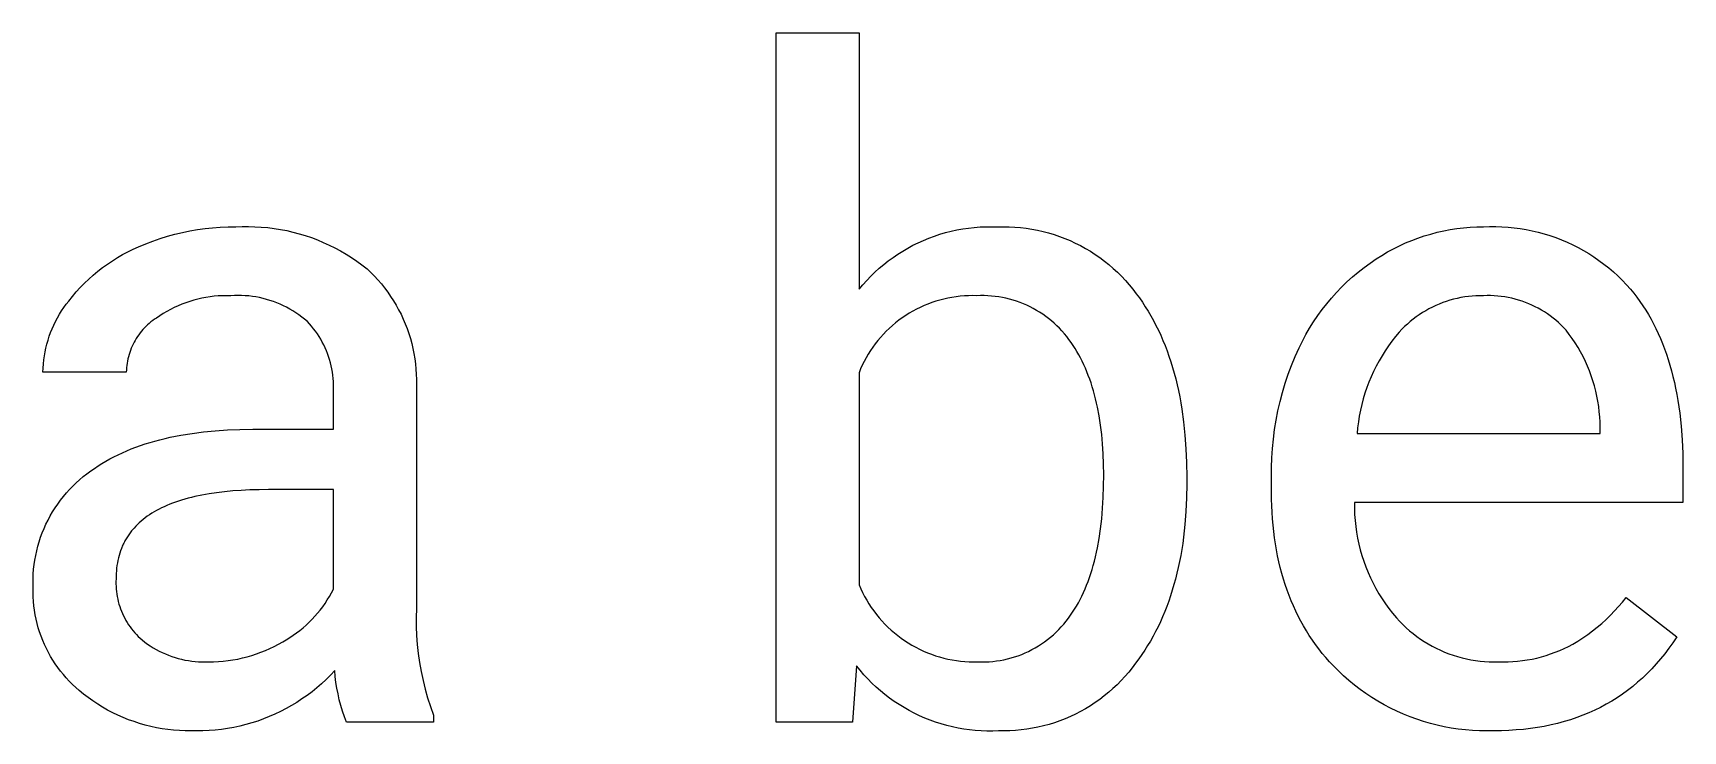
# Model space of a CAD drawing. Header units: millimetres. Extents: x 1348 to 6197, y -150 to 3238.
# Drawn here: x 4715.2 to 4808.4, y 64.2 to 103.7 of the extents above; entities that cross this region are included whole.
import ezdxf

# ---------------------------------------------------------------- set-up
doc = ezdxf.new("R2010")
doc.units = ezdxf.units.MM
doc.header["$MEASUREMENT"] = 0
doc.layers.add('Domyślny', color=7, linetype='Continuous', true_color=0x000000)

msp = doc.modelspace()

# ---------------------------------------------------------------- linework, layer by layer
at = {"layer": 'Domyślny'}
for p, q in [((4757.178, 64.732), (4757.178, 103.71)), ((4757.178, 103.71), (4761.864, 103.71)), ((4761.864, 103.71), (4761.864, 89.215)), ((4723.19, 92.331), (4723.612, 92.432)), ((4723.612, 92.432), (4724.037, 92.52)), ((4724.037, 92.52), (4724.465, 92.593)), ((4724.465, 92.593), (4724.895, 92.652)), ((4724.895, 92.652), (4725.326, 92.697)), ((4725.326, 92.697), (4725.759, 92.728)), ((4725.759, 92.728), (4726.193, 92.745)), ((4726.193, 92.745), (4726.627, 92.747)), ((4726.627, 92.747), (4726.989, 92.762)), ((4726.989, 92.762), (4727.352, 92.765)), ((4727.352, 92.765), (4727.714, 92.756)), ((4727.714, 92.756), (4728.076, 92.735)), ((4728.076, 92.735), (4728.437, 92.702)), ((4728.437, 92.702), (4728.797, 92.656)), ((4728.797, 92.656), (4729.155, 92.599)), ((4729.155, 92.599), (4729.51, 92.53)), ((4729.51, 92.53), (4729.864, 92.448)), ((4729.864, 92.448), (4730.214, 92.355)), ((4730.214, 92.355), (4730.561, 92.251)), ((4766.436, 92.327), (4766.752, 92.42)), ((4766.752, 92.42), (4767.072, 92.501)), ((4767.072, 92.501), (4767.395, 92.572)), ((4767.395, 92.572), (4767.72, 92.631)), ((4767.72, 92.631), (4768.046, 92.679)), ((4768.046, 92.679), (4768.374, 92.715)), ((4768.374, 92.715), (4768.703, 92.74)), ((4768.703, 92.74), (4769.033, 92.754)), ((4769.033, 92.754), (4769.363, 92.756)), ((4769.363, 92.756), (4769.693, 92.747)), ((4769.693, 92.747), (4770.017, 92.754)), ((4770.017, 92.754), (4770.341, 92.749)), ((4770.341, 92.749), (4770.664, 92.734)), ((4770.664, 92.734), (4770.986, 92.707)), ((4770.986, 92.707), (4771.308, 92.669)), ((4771.308, 92.669), (4771.628, 92.619)), ((4771.628, 92.619), (4771.946, 92.559)), ((4771.946, 92.559), (4772.261, 92.487)), ((4772.261, 92.487), (4772.574, 92.405)), ((4772.574, 92.405), (4772.884, 92.311)), ((4793.813, 92.232), (4794.175, 92.34)), ((4794.175, 92.34), (4794.541, 92.436)), ((4794.541, 92.436), (4794.909, 92.519)), ((4794.909, 92.519), (4795.28, 92.59)), ((4795.28, 92.59), (4795.654, 92.647)), ((4795.654, 92.647), (4796.029, 92.692)), ((4796.029, 92.692), (4796.406, 92.723)), ((4796.406, 92.723), (4796.783, 92.742)), ((4796.783, 92.742), (4797.161, 92.747)), ((4797.161, 92.747), (4797.507, 92.76)), ((4797.507, 92.76), (4797.853, 92.761)), ((4797.853, 92.761), (4798.199, 92.751)), ((4798.199, 92.751), (4798.545, 92.729)), ((4798.545, 92.729), (4798.889, 92.695)), ((4798.889, 92.695), (4799.233, 92.649)), ((4799.233, 92.649), (4799.574, 92.592)), ((4799.574, 92.592), (4799.914, 92.524)), ((4799.914, 92.524), (4800.251, 92.444)), ((4800.251, 92.444), (4800.585, 92.353)), ((4800.585, 92.353), (4800.916, 92.25)), ((4720.532, 91.331), (4720.835, 91.48)), ((4720.835, 91.48), (4721.142, 91.618)), ((4721.142, 91.618), (4721.542, 91.788)), ((4721.542, 91.788), (4721.947, 91.944)), ((4721.947, 91.944), (4722.357, 92.086)), ((4722.357, 92.086), (4722.771, 92.215)), ((4722.771, 92.215), (4723.19, 92.331)), ((4730.561, 92.251), (4730.904, 92.134)), ((4730.904, 92.134), (4731.244, 92.007)), ((4731.244, 92.007), (4731.578, 91.868)), ((4731.578, 91.868), (4731.908, 91.717)), ((4731.908, 91.717), (4732.233, 91.556)), ((4732.233, 91.556), (4732.552, 91.384)), ((4764.334, 91.379), (4764.62, 91.545)), ((4764.62, 91.545), (4764.91, 91.702)), ((4764.91, 91.702), (4765.206, 91.848)), ((4765.206, 91.848), (4765.507, 91.983)), ((4765.507, 91.983), (4765.813, 92.109)), ((4765.813, 92.109), (4766.122, 92.223)), ((4766.122, 92.223), (4766.436, 92.327)), ((4772.884, 92.311), (4773.191, 92.207)), ((4773.191, 92.207), (4773.493, 92.092)), ((4773.493, 92.092), (4773.792, 91.967)), ((4773.792, 91.967), (4774.086, 91.831)), ((4774.086, 91.831), (4774.375, 91.686)), ((4774.375, 91.686), (4774.658, 91.53)), ((4774.658, 91.53), (4774.937, 91.364)), ((4791.739, 91.326), (4792.071, 91.507)), ((4792.071, 91.507), (4792.409, 91.676)), ((4792.409, 91.676), (4792.753, 91.833)), ((4792.753, 91.833), (4793.101, 91.978)), ((4793.101, 91.978), (4793.455, 92.111)), ((4793.455, 92.111), (4793.813, 92.232)), ((4800.916, 92.25), (4801.243, 92.137)), ((4801.243, 92.137), (4801.566, 92.012)), ((4801.566, 92.012), (4801.885, 91.877)), ((4801.885, 91.877), (4802.199, 91.731)), ((4802.199, 91.731), (4802.508, 91.574)), ((4802.508, 91.574), (4802.811, 91.407)), ((4802.811, 91.407), (4803.109, 91.23)), ((4719.103, 90.439), (4719.377, 90.637)), ((4719.377, 90.637), (4719.657, 90.825)), ((4719.657, 90.825), (4719.943, 91.004)), ((4719.943, 91.004), (4720.234, 91.173)), ((4720.234, 91.173), (4720.532, 91.331)), ((4732.552, 91.384), (4732.865, 91.202)), ((4732.865, 91.202), (4733.172, 91.009)), ((4733.172, 91.009), (4733.472, 90.806)), ((4733.472, 90.806), (4733.766, 90.593)), ((4733.766, 90.593), (4734.052, 90.37)), ((4763.005, 90.404), (4763.257, 90.618)), ((4763.257, 90.618), (4763.516, 90.822)), ((4763.516, 90.822), (4763.782, 91.017)), ((4763.782, 91.017), (4764.055, 91.203)), ((4764.055, 91.203), (4764.334, 91.379)), ((4774.937, 91.364), (4775.209, 91.189)), ((4775.209, 91.189), (4775.475, 91.004)), ((4775.475, 91.004), (4775.734, 90.811)), ((4775.734, 90.811), (4775.986, 90.608)), ((4775.986, 90.608), (4776.231, 90.397)), ((4790.407, 90.445), (4790.747, 90.694)), ((4790.747, 90.694), (4791.095, 90.931)), ((4791.095, 90.931), (4791.414, 91.134)), ((4791.414, 91.134), (4791.739, 91.326)), ((4803.109, 91.23), (4803.4, 91.043)), ((4803.4, 91.043), (4803.685, 90.846)), ((4803.685, 90.846), (4803.963, 90.64)), ((4803.963, 90.64), (4804.234, 90.424)), ((4717.846, 89.319), (4718.082, 89.56)), ((4718.082, 89.56), (4718.326, 89.793)), ((4718.326, 89.793), (4718.578, 90.017)), ((4718.578, 90.017), (4718.837, 90.233)), ((4718.837, 90.233), (4719.103, 90.439)), ((4734.052, 90.37), (4734.265, 90.168)), ((4734.265, 90.168), (4734.471, 89.959)), ((4734.471, 89.959), (4734.669, 89.743)), ((4734.669, 89.743), (4734.861, 89.521)), ((4762.075, 89.468), (4762.295, 89.714)), ((4762.295, 89.714), (4762.523, 89.952)), ((4762.523, 89.952), (4762.76, 90.183)), ((4762.76, 90.183), (4763.005, 90.404)), ((4776.231, 90.397), (4776.469, 90.177)), ((4776.469, 90.177), (4776.699, 89.949)), ((4776.699, 89.949), (4776.921, 89.713)), ((4776.921, 89.713), (4777.134, 89.47)), ((4789.139, 89.337), (4789.441, 89.63)), ((4789.441, 89.63), (4789.754, 89.913)), ((4789.754, 89.913), (4790.076, 90.185)), ((4790.076, 90.185), (4790.407, 90.445)), ((4804.234, 90.424), (4804.498, 90.2)), ((4804.498, 90.2), (4804.754, 89.967)), ((4804.754, 89.967), (4805.002, 89.725)), ((4805.002, 89.725), (4805.241, 89.475)), ((4717.189, 88.55), (4717.399, 88.814)), ((4717.399, 88.814), (4717.619, 89.07)), ((4717.619, 89.07), (4717.846, 89.319)), ((4724.483, 88.657), (4724.255, 88.597)), ((4724.712, 88.709), (4724.483, 88.657)), ((4724.944, 88.753), (4724.712, 88.709)), ((4725.176, 88.789), (4724.944, 88.753)), ((4725.41, 88.817), (4725.176, 88.789)), ((4725.644, 88.837), (4725.41, 88.817)), ((4725.879, 88.849), (4725.644, 88.837)), ((4726.114, 88.853), (4725.879, 88.849)), ((4726.349, 88.849), (4726.114, 88.853)), ((4726.553, 88.861), (4726.349, 88.849)), ((4726.757, 88.865), (4726.553, 88.861)), ((4726.961, 88.862), (4726.757, 88.865)), ((4727.165, 88.852), (4726.961, 88.862)), ((4727.369, 88.835), (4727.165, 88.852)), ((4727.571, 88.811), (4727.369, 88.835)), ((4727.773, 88.78), (4727.571, 88.811)), ((4727.974, 88.742), (4727.773, 88.78)), ((4728.173, 88.698), (4727.974, 88.742)), ((4728.37, 88.646), (4728.173, 88.698)), ((4728.566, 88.587), (4728.37, 88.646)), ((4734.861, 89.521), (4735.044, 89.292)), ((4735.044, 89.292), (4735.22, 89.057)), ((4735.22, 89.057), (4735.387, 88.816)), ((4735.387, 88.816), (4735.547, 88.57)), ((4761.864, 89.215), (4762.075, 89.468)), ((4766.424, 88.604), (4766.198, 88.537)), ((4766.653, 88.663), (4766.424, 88.604)), ((4766.883, 88.714), (4766.653, 88.663)), ((4767.115, 88.757), (4766.883, 88.714)), ((4767.348, 88.793), (4767.115, 88.757)), ((4767.582, 88.82), (4767.348, 88.793)), ((4767.817, 88.84), (4767.582, 88.82)), ((4768.053, 88.851), (4767.817, 88.84)), ((4768.289, 88.854), (4768.053, 88.851)), ((4768.525, 88.849), (4768.289, 88.854)), ((4768.731, 88.856), (4768.525, 88.849)), ((4768.938, 88.855), (4768.731, 88.856)), ((4769.145, 88.847), (4768.938, 88.855)), ((4769.351, 88.833), (4769.145, 88.847)), ((4769.557, 88.811), (4769.351, 88.833)), ((4769.762, 88.783), (4769.557, 88.811)), ((4769.965, 88.747), (4769.762, 88.783)), ((4770.168, 88.705), (4769.965, 88.747)), ((4770.369, 88.656), (4770.168, 88.705)), ((4770.568, 88.6), (4770.369, 88.656)), ((4777.134, 89.47), (4777.339, 89.219)), ((4777.339, 89.219), (4777.535, 88.961)), ((4777.535, 88.961), (4777.71, 88.722)), ((4777.71, 88.722), (4777.88, 88.477)), ((4788.295, 88.397), (4788.566, 88.72)), ((4788.566, 88.72), (4788.847, 89.033)), ((4788.847, 89.033), (4789.139, 89.337)), ((4795.467, 88.65), (4795.261, 88.593)), ((4795.675, 88.7), (4795.467, 88.65)), ((4795.885, 88.743), (4795.675, 88.7)), ((4796.095, 88.779), (4795.885, 88.743)), ((4796.307, 88.808), (4796.095, 88.779)), ((4796.52, 88.829), (4796.307, 88.808)), ((4796.733, 88.843), (4796.52, 88.829)), ((4796.947, 88.85), (4796.733, 88.843)), ((4797.161, 88.849), (4796.947, 88.85)), ((4797.362, 88.855), (4797.161, 88.849)), ((4797.562, 88.854), (4797.362, 88.855)), ((4797.763, 88.846), (4797.562, 88.854)), ((4797.964, 88.832), (4797.763, 88.846)), ((4798.163, 88.81), (4797.964, 88.832)), ((4798.362, 88.782), (4798.163, 88.81)), ((4798.56, 88.747), (4798.362, 88.782)), ((4798.757, 88.706), (4798.56, 88.747)), ((4798.952, 88.657), (4798.757, 88.706)), ((4799.145, 88.602), (4798.952, 88.657)), ((4799.336, 88.541), (4799.145, 88.602)), ((4805.241, 89.475), (4805.472, 89.217)), ((4805.472, 89.217), (4805.654, 88.993)), ((4805.654, 88.993), (4805.831, 88.763)), ((4805.831, 88.763), (4806.002, 88.528)), ((4716.553, 87.6), (4716.667, 87.799)), ((4716.667, 87.799), (4716.787, 87.993)), ((4716.787, 87.993), (4716.915, 88.184)), ((4716.915, 88.184), (4717.049, 88.369)), ((4717.049, 88.369), (4717.189, 88.55)), ((4722.337, 87.72), (4722.143, 87.587)), ((4722.536, 87.846), (4722.337, 87.72)), ((4722.739, 87.966), (4722.536, 87.846)), ((4722.945, 88.078), (4722.739, 87.966)), ((4723.156, 88.183), (4722.945, 88.078)), ((4723.37, 88.281), (4723.156, 88.183)), ((4723.587, 88.371), (4723.37, 88.281)), ((4723.807, 88.454), (4723.587, 88.371)), ((4724.03, 88.529), (4723.807, 88.454)), ((4724.255, 88.597), (4724.03, 88.529)), ((4728.759, 88.522), (4728.566, 88.587)), ((4728.95, 88.45), (4728.759, 88.522)), ((4729.139, 88.372), (4728.95, 88.45)), ((4729.324, 88.287), (4729.139, 88.372)), ((4729.507, 88.195), (4729.324, 88.287)), ((4729.686, 88.098), (4729.507, 88.195)), ((4729.862, 87.994), (4729.686, 88.098)), ((4730.034, 87.884), (4729.862, 87.994)), ((4730.202, 87.769), (4730.034, 87.884)), ((4730.366, 87.647), (4730.202, 87.769)), ((4735.547, 88.57), (4735.697, 88.318)), ((4735.697, 88.318), (4735.839, 88.061)), ((4735.839, 88.061), (4735.972, 87.8)), ((4735.972, 87.8), (4736.096, 87.534)), ((4764.498, 87.732), (4764.303, 87.6)), ((4764.697, 87.858), (4764.498, 87.732)), ((4764.901, 87.976), (4764.697, 87.858)), ((4765.109, 88.088), (4764.901, 87.976)), ((4765.32, 88.193), (4765.109, 88.088)), ((4765.535, 88.29), (4765.32, 88.193)), ((4765.753, 88.38), (4765.535, 88.29)), ((4765.974, 88.462), (4765.753, 88.38)), ((4766.198, 88.537), (4765.974, 88.462)), ((4770.765, 88.537), (4770.568, 88.6)), ((4770.96, 88.468), (4770.765, 88.537)), ((4771.152, 88.392), (4770.96, 88.468)), ((4771.342, 88.309), (4771.152, 88.392)), ((4771.528, 88.221), (4771.342, 88.309)), ((4771.712, 88.126), (4771.528, 88.221)), ((4771.892, 88.024), (4771.712, 88.126)), ((4772.069, 87.917), (4771.892, 88.024)), ((4772.242, 87.804), (4772.069, 87.917)), ((4772.411, 87.685), (4772.242, 87.804)), ((4772.576, 87.56), (4772.411, 87.685)), ((4777.88, 88.477), (4778.044, 88.227)), ((4778.044, 88.227), (4778.203, 87.971)), ((4778.203, 87.971), (4778.356, 87.71)), ((4778.356, 87.71), (4778.504, 87.444)), ((4787.553, 87.374), (4787.789, 87.723)), ((4787.789, 87.723), (4788.036, 88.064)), ((4788.036, 88.064), (4788.295, 88.397)), ((4793.528, 87.776), (4793.353, 87.654)), ((4793.707, 87.893), (4793.528, 87.776)), ((4793.89, 88.003), (4793.707, 87.893)), ((4794.077, 88.107), (4793.89, 88.003)), ((4794.267, 88.205), (4794.077, 88.107)), ((4794.46, 88.296), (4794.267, 88.205)), ((4794.657, 88.381), (4794.46, 88.296)), ((4794.856, 88.458), (4794.657, 88.381)), ((4795.057, 88.529), (4794.856, 88.458)), ((4795.261, 88.593), (4795.057, 88.529)), ((4799.525, 88.473), (4799.336, 88.541)), ((4799.712, 88.399), (4799.525, 88.473)), ((4799.896, 88.318), (4799.712, 88.399)), ((4800.077, 88.231), (4799.896, 88.318)), ((4800.255, 88.138), (4800.077, 88.231)), ((4800.43, 88.04), (4800.255, 88.138)), ((4800.602, 87.935), (4800.43, 88.04)), ((4800.769, 87.824), (4800.602, 87.935)), ((4800.933, 87.708), (4800.769, 87.824)), ((4801.093, 87.586), (4800.933, 87.708)), ((4806.002, 88.528), (4806.167, 88.286)), ((4806.167, 88.286), (4806.326, 88.039)), ((4806.326, 88.039), (4806.479, 87.786)), ((4806.479, 87.786), (4806.627, 87.526)), ((4716.09, 86.554), (4716.168, 86.77)), ((4716.168, 86.77), (4716.253, 86.982)), ((4716.253, 86.982), (4716.346, 87.192)), ((4716.346, 87.192), (4716.446, 87.398)), ((4716.446, 87.398), (4716.553, 87.6)), ((4721.223, 86.743), (4721.148, 86.642)), ((4721.302, 86.841), (4721.223, 86.743)), ((4721.384, 86.936), (4721.302, 86.841)), ((4721.469, 87.028), (4721.384, 86.936)), ((4721.557, 87.118), (4721.469, 87.028)), ((4721.648, 87.204), (4721.557, 87.118)), ((4721.741, 87.287), (4721.648, 87.204)), ((4721.838, 87.367), (4721.741, 87.287)), ((4721.937, 87.444), (4721.838, 87.367)), ((4722.039, 87.517), (4721.937, 87.444)), ((4722.143, 87.587), (4722.039, 87.517)), ((4730.526, 87.52), (4730.366, 87.647)), ((4730.681, 87.388), (4730.526, 87.52)), ((4730.803, 87.256), (4730.681, 87.388)), ((4730.921, 87.12), (4730.803, 87.256)), ((4731.034, 86.98), (4730.921, 87.12)), ((4731.142, 86.837), (4731.034, 86.98)), ((4731.246, 86.69), (4731.142, 86.837)), ((4736.096, 87.534), (4736.211, 87.264)), ((4736.211, 87.264), (4736.317, 86.99)), ((4736.317, 86.99), (4736.413, 86.713)), ((4763.401, 86.841), (4763.237, 86.672)), ((4763.571, 87.005), (4763.401, 86.841)), ((4763.746, 87.163), (4763.571, 87.005)), ((4763.926, 87.315), (4763.746, 87.163)), ((4764.112, 87.46), (4763.926, 87.315)), ((4764.303, 87.6), (4764.112, 87.46)), ((4772.737, 87.43), (4772.576, 87.56)), ((4772.893, 87.295), (4772.737, 87.43)), ((4773.045, 87.154), (4772.893, 87.295)), ((4773.192, 87.008), (4773.045, 87.154)), ((4773.333, 86.857), (4773.192, 87.008)), ((4773.47, 86.702), (4773.333, 86.857)), ((4778.504, 87.444), (4778.646, 87.172)), ((4778.646, 87.172), (4778.782, 86.894)), ((4778.782, 86.894), (4778.913, 86.611)), ((4787.12, 86.652), (4787.33, 87.016)), ((4787.33, 87.016), (4787.553, 87.374)), ((4792.399, 86.799), (4792.186, 86.544)), ((4792.545, 86.955), (4792.399, 86.799)), ((4792.697, 87.106), (4792.545, 86.955)), ((4792.854, 87.251), (4792.697, 87.106)), ((4793.016, 87.391), (4792.854, 87.251)), ((4793.182, 87.525), (4793.016, 87.391)), ((4793.353, 87.654), (4793.182, 87.525)), ((4801.249, 87.459), (4801.093, 87.586)), ((4801.4, 87.327), (4801.249, 87.459)), ((4801.547, 87.19), (4801.4, 87.327)), ((4801.689, 87.047), (4801.547, 87.19)), ((4801.825, 86.9), (4801.689, 87.047)), ((4802.007, 86.665), (4801.825, 86.9)), ((4806.627, 87.526), (4806.769, 87.261)), ((4806.769, 87.261), (4806.905, 86.99)), ((4806.905, 86.99), (4807.035, 86.713)), ((4715.853, 85.67), (4715.901, 85.894)), ((4715.901, 85.894), (4715.956, 86.116)), ((4715.956, 86.116), (4716.019, 86.336)), ((4716.019, 86.336), (4716.09, 86.554)), ((4720.723, 85.877), (4720.677, 85.76)), ((4720.772, 85.992), (4720.723, 85.877)), ((4720.826, 86.105), (4720.772, 85.992)), ((4720.883, 86.217), (4720.826, 86.105)), ((4720.944, 86.327), (4720.883, 86.217)), ((4721.008, 86.434), (4720.944, 86.327)), ((4721.077, 86.539), (4721.008, 86.434)), ((4721.148, 86.642), (4721.077, 86.539)), ((4731.344, 86.54), (4731.246, 86.69)), ((4731.437, 86.386), (4731.344, 86.54)), ((4731.525, 86.229), (4731.437, 86.386)), ((4731.607, 86.07), (4731.525, 86.229)), ((4731.684, 85.907), (4731.607, 86.07)), ((4731.756, 85.742), (4731.684, 85.907)), ((4736.413, 86.713), (4736.5, 86.433)), ((4736.5, 86.433), (4736.577, 86.15)), ((4736.577, 86.15), (4736.645, 85.864)), ((4736.645, 85.864), (4736.702, 85.577)), ((4762.642, 85.941), (4762.509, 85.746)), ((4762.781, 86.131), (4762.642, 85.941)), ((4762.927, 86.316), (4762.781, 86.131)), ((4763.079, 86.497), (4762.927, 86.316)), ((4763.237, 86.672), (4763.079, 86.497)), ((4773.601, 86.542), (4773.47, 86.702)), ((4773.726, 86.378), (4773.601, 86.542)), ((4773.846, 86.209), (4773.726, 86.378)), ((4773.96, 86.042), (4773.846, 86.209)), ((4774.07, 85.871), (4773.96, 86.042)), ((4774.177, 85.695), (4774.07, 85.871)), ((4778.913, 86.611), (4779.038, 86.323)), ((4779.038, 86.323), (4779.158, 86.029)), ((4779.158, 86.029), (4779.272, 85.73)), ((4786.516, 85.41), (4786.737, 85.901)), ((4786.737, 85.901), (4786.922, 86.28)), ((4786.922, 86.28), (4787.12, 86.652)), ((4791.785, 86.011), (4791.599, 85.736)), ((4791.981, 86.281), (4791.785, 86.011)), ((4792.186, 86.544), (4791.981, 86.281)), ((4802.18, 86.424), (4802.007, 86.665)), ((4802.344, 86.177), (4802.18, 86.424)), ((4802.501, 85.925), (4802.344, 86.177)), ((4802.649, 85.668), (4802.501, 85.925)), ((4807.035, 86.713), (4807.159, 86.43)), ((4807.159, 86.43), (4807.278, 86.141)), ((4807.278, 86.141), (4807.391, 85.846)), ((4807.391, 85.846), (4807.498, 85.545)), ((4715.741, 84.762), (4715.758, 84.99)), ((4715.758, 84.99), (4715.782, 85.218)), ((4715.782, 85.218), (4715.814, 85.445)), ((4715.814, 85.445), (4715.853, 85.67)), ((4720.471, 84.908), (4720.458, 84.783)), ((4720.488, 85.032), (4720.471, 84.908)), ((4720.509, 85.156), (4720.488, 85.032)), ((4720.535, 85.279), (4720.509, 85.156)), ((4720.564, 85.401), (4720.535, 85.279)), ((4720.598, 85.522), (4720.564, 85.401)), ((4720.635, 85.641), (4720.598, 85.522)), ((4720.677, 85.76), (4720.635, 85.641)), ((4731.821, 85.575), (4731.756, 85.742)), ((4731.881, 85.406), (4731.821, 85.575)), ((4731.936, 85.235), (4731.881, 85.406)), ((4731.984, 85.062), (4731.936, 85.235)), ((4732.027, 84.887), (4731.984, 85.062)), ((4732.063, 84.711), (4732.027, 84.887)), ((4736.702, 85.577), (4736.75, 85.287)), ((4736.75, 85.287), (4736.788, 84.996)), ((4736.788, 84.996), (4736.816, 84.704)), ((4762.047, 84.924), (4761.95, 84.709)), ((4762.152, 85.135), (4762.047, 84.924)), ((4762.264, 85.343), (4762.152, 85.135)), ((4762.383, 85.546), (4762.264, 85.343)), ((4762.509, 85.746), (4762.383, 85.546)), ((4774.28, 85.515), (4774.177, 85.695)), ((4774.379, 85.331), (4774.28, 85.515)), ((4774.475, 85.142), (4774.379, 85.331)), ((4774.567, 84.949), (4774.475, 85.142)), ((4774.656, 84.752), (4774.567, 84.949)), ((4779.272, 85.73), (4779.381, 85.425)), ((4779.381, 85.425), (4779.484, 85.115)), ((4779.484, 85.115), (4779.581, 84.799)), ((4786.124, 84.408), (4786.312, 84.913)), ((4786.312, 84.913), (4786.516, 85.41)), ((4791.096, 84.873), (4790.949, 84.574)), ((4791.254, 85.166), (4791.096, 84.873)), ((4791.422, 85.454), (4791.254, 85.166)), ((4791.599, 85.736), (4791.422, 85.454)), ((4802.788, 85.406), (4802.649, 85.668)), ((4802.918, 85.139), (4802.788, 85.406)), ((4803.039, 84.869), (4802.918, 85.139)), ((4807.498, 85.545), (4807.599, 85.238)), ((4807.599, 85.238), (4807.695, 84.925)), ((4807.695, 84.925), (4807.784, 84.606)), ((4715.733, 84.533), (4715.741, 84.762)), ((4720.446, 84.533), (4715.733, 84.533)), ((4720.45, 84.658), (4720.446, 84.533)), ((4720.458, 84.783), (4720.45, 84.658)), ((4732.094, 84.534), (4732.063, 84.711)), ((4732.119, 84.356), (4732.094, 84.534)), ((4732.137, 84.177), (4732.119, 84.356)), ((4732.15, 83.998), (4732.137, 84.177)), ((4732.156, 83.819), (4732.15, 83.998)), ((4736.816, 84.704), (4736.834, 84.411)), ((4736.834, 84.411), (4736.842, 84.118)), ((4736.842, 84.118), (4736.84, 83.825)), ((4761.95, 84.709), (4761.86, 84.491)), ((4761.86, 84.491), (4761.86, 72.5)), ((4774.74, 84.55), (4774.656, 84.752)), ((4774.822, 84.345), (4774.74, 84.55)), ((4774.899, 84.134), (4774.822, 84.345)), ((4774.974, 83.92), (4774.899, 84.134)), ((4779.581, 84.799), (4779.673, 84.478)), ((4779.673, 84.478), (4779.759, 84.151)), ((4779.759, 84.151), (4779.84, 83.819)), ((4785.953, 83.898), (4786.124, 84.408)), ((4790.683, 83.964), (4790.566, 83.652)), ((4790.811, 84.271), (4790.683, 83.964)), ((4790.949, 84.574), (4790.811, 84.271)), ((4803.152, 84.594), (4803.039, 84.869)), ((4803.254, 84.315), (4803.152, 84.594)), ((4803.348, 84.034), (4803.254, 84.315)), ((4803.431, 83.749), (4803.348, 84.034)), ((4807.784, 84.606), (4807.868, 84.282)), ((4807.868, 84.282), (4807.946, 83.951)), ((4807.946, 83.951), (4808.019, 83.615)), ((4732.15, 83.459), (4732.156, 83.639)), ((4732.15, 81.297), (4732.15, 83.459)), ((4732.156, 83.639), (4732.156, 83.819)), ((4736.84, 83.825), (4736.84, 71.164)), ((4775.044, 83.701), (4774.974, 83.92)), ((4775.111, 83.478), (4775.044, 83.701)), ((4775.174, 83.251), (4775.111, 83.478)), ((4775.234, 83.019), (4775.174, 83.251)), ((4775.29, 82.783), (4775.234, 83.019)), ((4779.84, 83.819), (4779.915, 83.482)), ((4779.915, 83.482), (4779.985, 83.139)), ((4779.985, 83.139), (4780.049, 82.791)), ((4785.66, 82.863), (4785.798, 83.383)), ((4785.798, 83.383), (4785.953, 83.898)), ((4790.363, 83.018), (4790.278, 82.696)), ((4790.459, 83.337), (4790.363, 83.018)), ((4790.566, 83.652), (4790.459, 83.337)), ((4803.506, 83.462), (4803.431, 83.749)), ((4803.57, 83.172), (4803.506, 83.462)), ((4803.625, 82.88), (4803.57, 83.172)), ((4808.019, 83.615), (4808.085, 83.272)), ((4808.085, 83.272), (4808.146, 82.924)), ((4775.342, 82.543), (4775.29, 82.783)), ((4775.436, 82.05), (4775.342, 82.543)), ((4780.049, 82.791), (4780.107, 82.437)), ((4780.107, 82.437), (4780.207, 81.713)), ((4785.436, 81.811), (4785.54, 82.339)), ((4785.54, 82.339), (4785.66, 82.863)), ((4790.204, 82.371), (4790.14, 82.044)), ((4790.278, 82.696), (4790.204, 82.371)), ((4803.67, 82.587), (4803.625, 82.88)), ((4803.704, 82.292), (4803.67, 82.587)), ((4803.729, 81.997), (4803.704, 82.292)), ((4808.146, 82.924), (4808.201, 82.569)), ((4808.201, 82.569), (4808.25, 82.209)), ((4808.25, 82.209), (4808.331, 81.47)), ((4724.159, 81.067), (4724.804, 81.15)), ((4724.804, 81.15), (4725.469, 81.214)), ((4725.469, 81.214), (4726.156, 81.26)), ((4726.156, 81.26), (4726.863, 81.288)), ((4726.863, 81.288), (4727.59, 81.297)), ((4727.59, 81.297), (4732.15, 81.297)), ((4775.515, 81.539), (4775.436, 82.05)), ((4775.581, 81.011), (4775.515, 81.539)), ((4780.207, 81.713), (4780.285, 80.967)), ((4785.28, 80.747), (4785.349, 81.28)), ((4785.349, 81.28), (4785.436, 81.811)), ((4790.046, 81.385), (4790.016, 81.054)), ((4790.088, 81.716), (4790.046, 81.385)), ((4790.14, 82.044), (4790.088, 81.716)), ((4803.745, 81.7), (4803.729, 81.997)), ((4803.75, 81.404), (4803.745, 81.7)), ((4803.75, 81.054), (4803.75, 81.404)), ((4808.331, 81.47), (4808.389, 80.708)), ((4720.725, 80.183), (4720.982, 80.282)), ((4720.982, 80.282), (4721.245, 80.376)), ((4721.245, 80.376), (4721.513, 80.466)), ((4721.513, 80.466), (4721.787, 80.551)), ((4721.787, 80.551), (4722.065, 80.632)), ((4722.065, 80.632), (4722.349, 80.708)), ((4722.349, 80.708), (4722.638, 80.779)), ((4722.638, 80.779), (4722.932, 80.846)), ((4722.932, 80.846), (4723.231, 80.908)), ((4723.231, 80.908), (4723.535, 80.966)), ((4723.535, 80.966), (4724.159, 81.067)), ((4775.631, 80.466), (4775.581, 81.011)), ((4775.667, 79.904), (4775.631, 80.466)), ((4780.285, 80.967), (4780.341, 80.199)), ((4785.194, 79.674), (4785.228, 80.211)), ((4785.228, 80.211), (4785.28, 80.747)), ((4790.016, 81.054), (4803.75, 81.054)), ((4808.389, 80.708), (4808.424, 79.922)), ((4718.849, 79.225), (4719.065, 79.361)), ((4719.065, 79.361), (4719.287, 79.492)), ((4719.287, 79.492), (4719.514, 79.618)), ((4719.514, 79.618), (4719.746, 79.74)), ((4719.746, 79.74), (4719.983, 79.858)), ((4719.983, 79.858), (4720.225, 79.971)), ((4720.225, 79.971), (4720.472, 80.079)), ((4720.472, 80.079), (4720.725, 80.183)), ((4775.689, 79.324), (4775.667, 79.904)), ((4775.696, 78.728), (4775.689, 79.324)), ((4780.341, 80.199), (4780.375, 79.41)), ((4780.375, 79.41), (4780.386, 78.598)), ((4785.177, 79.136), (4785.194, 79.674)), ((4808.424, 79.922), (4808.435, 79.112)), ((4717.61, 78.269), (4717.807, 78.447)), ((4717.807, 78.447), (4718.009, 78.618)), ((4718.009, 78.618), (4718.218, 78.782)), ((4718.218, 78.782), (4718.432, 78.939)), ((4718.432, 78.939), (4718.638, 79.084)), ((4718.638, 79.084), (4718.849, 79.225)), ((4775.689, 78.075), (4775.696, 78.728)), ((4780.386, 78.598), (4780.386, 78.191)), ((4785.178, 78.598), (4785.177, 79.136)), ((4785.178, 77.734), (4785.178, 78.598)), ((4808.435, 79.112), (4808.435, 77.156)), ((4716.724, 77.284), (4716.887, 77.493)), ((4716.887, 77.493), (4717.058, 77.697)), ((4717.058, 77.697), (4717.235, 77.894)), ((4717.235, 77.894), (4717.419, 78.085)), ((4717.419, 78.085), (4717.61, 78.269)), ((4724.122, 77.441), (4723.935, 77.393)), ((4724.313, 77.487), (4724.122, 77.441)), ((4724.709, 77.571), (4724.313, 77.487)), ((4725.121, 77.645), (4724.709, 77.571)), ((4725.55, 77.709), (4725.121, 77.645)), ((4725.996, 77.763), (4725.55, 77.709)), ((4726.458, 77.808), (4725.996, 77.763)), ((4726.938, 77.842), (4726.458, 77.808)), ((4727.434, 77.867), (4726.938, 77.842)), ((4727.947, 77.882), (4727.434, 77.867)), ((4728.477, 77.887), (4727.947, 77.882)), ((4732.15, 77.887), (4728.477, 77.887)), ((4732.15, 72.253), (4732.15, 77.887)), ((4775.63, 76.832), (4775.667, 77.443)), ((4775.667, 77.443), (4775.689, 78.075)), ((4780.374, 77.413), (4780.341, 76.655)), ((4780.386, 78.191), (4780.374, 77.413)), ((4785.181, 77.353), (4785.178, 77.734)), ((4716.145, 76.396), (4716.278, 76.625)), ((4716.278, 76.625), (4716.419, 76.85)), ((4716.419, 76.85), (4716.568, 77.07)), ((4716.568, 77.07), (4716.724, 77.284)), ((4721.884, 76.544), (4721.756, 76.461)), ((4722.017, 76.624), (4721.884, 76.544)), ((4722.153, 76.702), (4722.017, 76.624)), ((4722.294, 76.777), (4722.153, 76.702)), ((4722.439, 76.85), (4722.294, 76.777)), ((4722.589, 76.92), (4722.439, 76.85)), ((4722.742, 76.988), (4722.589, 76.92)), ((4722.9, 77.053), (4722.742, 76.988)), ((4723.062, 77.116), (4722.9, 77.053)), ((4723.228, 77.176), (4723.062, 77.116)), ((4723.398, 77.234), (4723.228, 77.176)), ((4723.573, 77.29), (4723.398, 77.234)), ((4723.752, 77.343), (4723.573, 77.29)), ((4723.935, 77.393), (4723.752, 77.343)), ((4775.579, 76.241), (4775.63, 76.832)), ((4780.341, 76.655), (4780.284, 75.916)), ((4785.192, 76.976), (4785.181, 77.353)), ((4785.209, 76.603), (4785.192, 76.976)), ((4785.233, 76.236), (4785.209, 76.603)), ((4808.435, 77.156), (4789.864, 77.156)), ((4789.864, 77.156), (4789.864, 76.818)), ((4789.864, 76.818), (4789.875, 76.48)), ((4789.875, 76.48), (4789.899, 76.142)), ((4715.694, 75.436), (4715.794, 75.682)), ((4715.794, 75.682), (4715.903, 75.924)), ((4715.903, 75.924), (4716.02, 76.162)), ((4716.02, 76.162), (4716.145, 76.396)), ((4720.747, 75.553), (4720.704, 75.499)), ((4720.791, 75.606), (4720.747, 75.553)), ((4720.881, 75.711), (4720.791, 75.606)), ((4720.976, 75.814), (4720.881, 75.711)), ((4721.075, 75.914), (4720.976, 75.814)), ((4721.178, 76.011), (4721.075, 75.914)), ((4721.285, 76.106), (4721.178, 76.011)), ((4721.396, 76.198), (4721.285, 76.106)), ((4721.512, 76.288), (4721.396, 76.198)), ((4721.632, 76.376), (4721.512, 76.288)), ((4721.756, 76.461), (4721.632, 76.376)), ((4775.432, 75.123), (4775.513, 75.672)), ((4775.513, 75.672), (4775.579, 76.241)), ((4780.284, 75.916), (4780.205, 75.196)), ((4785.263, 75.874), (4785.233, 76.236)), ((4785.301, 75.516), (4785.263, 75.874)), ((4789.899, 76.142), (4789.934, 75.806)), ((4789.934, 75.806), (4789.981, 75.471)), ((4715.379, 74.424), (4715.444, 74.681)), ((4715.444, 74.681), (4715.519, 74.936)), ((4715.519, 74.936), (4715.602, 75.187)), ((4715.602, 75.187), (4715.694, 75.436)), ((4720.192, 74.616), (4720.166, 74.552)), ((4720.219, 74.679), (4720.192, 74.616)), ((4720.246, 74.742), (4720.219, 74.679)), ((4720.275, 74.804), (4720.246, 74.742)), ((4720.305, 74.865), (4720.275, 74.804)), ((4720.336, 74.926), (4720.305, 74.865)), ((4720.368, 74.986), (4720.336, 74.926)), ((4720.402, 75.045), (4720.368, 74.986)), ((4720.436, 75.104), (4720.402, 75.045)), ((4720.471, 75.162), (4720.436, 75.104)), ((4720.507, 75.22), (4720.471, 75.162)), ((4720.545, 75.277), (4720.507, 75.22)), ((4720.583, 75.334), (4720.545, 75.277)), ((4720.622, 75.389), (4720.583, 75.334)), ((4720.663, 75.445), (4720.622, 75.389)), ((4720.704, 75.499), (4720.663, 75.445)), ((4775.337, 74.595), (4775.432, 75.123)), ((4780.157, 74.843), (4780.104, 74.496)), ((4780.205, 75.196), (4780.157, 74.843)), ((4785.345, 75.163), (4785.301, 75.516)), ((4785.397, 74.815), (4785.345, 75.163)), ((4785.455, 74.472), (4785.397, 74.815)), ((4789.981, 75.471), (4790.04, 75.138)), ((4790.04, 75.138), (4790.11, 74.807)), ((4790.11, 74.807), (4790.191, 74.479)), ((4715.235, 73.641), (4715.274, 73.904)), ((4715.274, 73.904), (4715.322, 74.165)), ((4715.322, 74.165), (4715.379, 74.424)), ((4719.939, 73.738), (4719.916, 73.594)), ((4719.966, 73.88), (4719.939, 73.738)), ((4719.998, 74.019), (4719.966, 73.88)), ((4720.034, 74.156), (4719.998, 74.019)), ((4720.073, 74.291), (4720.034, 74.156)), ((4720.118, 74.423), (4720.073, 74.291)), ((4720.166, 74.552), (4720.118, 74.423)), ((4775.102, 73.602), (4775.167, 73.843)), ((4775.167, 73.843), (4775.227, 74.088)), ((4775.227, 74.088), (4775.284, 74.339)), ((4775.284, 74.339), (4775.337, 74.595)), ((4779.979, 73.815), (4779.909, 73.481)), ((4780.044, 74.153), (4779.979, 73.815)), ((4780.104, 74.496), (4780.044, 74.153)), ((4785.519, 74.134), (4785.455, 74.472)), ((4785.591, 73.801), (4785.519, 74.134)), ((4785.67, 73.472), (4785.591, 73.801)), ((4790.191, 74.479), (4790.284, 74.154)), ((4790.284, 74.154), (4790.389, 73.833)), ((4790.389, 73.833), (4790.504, 73.515)), ((4715.171, 72.583), (4715.173, 72.848)), ((4715.173, 72.848), (4715.185, 73.113)), ((4715.185, 73.113), (4715.205, 73.378)), ((4715.205, 73.378), (4715.235, 73.641)), ((4719.863, 72.835), (4719.858, 72.692)), ((4719.865, 72.992), (4719.863, 72.835)), ((4719.872, 73.146), (4719.865, 72.992)), ((4719.882, 73.298), (4719.872, 73.146)), ((4719.897, 73.447), (4719.882, 73.298)), ((4719.916, 73.594), (4719.897, 73.447)), ((4774.809, 72.692), (4774.888, 72.912)), ((4774.888, 72.912), (4774.963, 73.137)), ((4774.963, 73.137), (4775.035, 73.367)), ((4775.035, 73.367), (4775.102, 73.602)), ((4779.751, 72.829), (4779.663, 72.51)), ((4779.833, 73.153), (4779.751, 72.829)), ((4779.909, 73.481), (4779.833, 73.153)), ((4785.755, 73.148), (4785.67, 73.472)), ((4785.847, 72.829), (4785.755, 73.148)), ((4785.946, 72.515), (4785.847, 72.829)), ((4790.504, 73.515), (4790.631, 73.201)), ((4790.631, 73.201), (4790.768, 72.892)), ((4790.768, 72.892), (4790.916, 72.588)), ((4715.177, 72.318), (4715.171, 72.583)), ((4715.176, 72.066), (4715.177, 72.318)), ((4715.183, 71.813), (4715.176, 72.066)), ((4719.858, 72.692), (4719.858, 72.548)), ((4719.858, 72.548), (4719.863, 72.404)), ((4719.863, 72.404), (4719.872, 72.261)), ((4719.872, 72.261), (4719.887, 72.118)), ((4719.887, 72.118), (4719.906, 71.975)), ((4719.906, 71.975), (4719.93, 71.833)), ((4719.93, 71.833), (4719.958, 71.693)), ((4731.807, 71.646), (4731.928, 71.844)), ((4731.928, 71.844), (4732.043, 72.047)), ((4732.043, 72.047), (4732.15, 72.253)), ((4761.86, 72.5), (4761.957, 72.278)), ((4761.957, 72.278), (4762.061, 72.058)), ((4762.061, 72.058), (4762.173, 71.842)), ((4762.173, 71.842), (4762.293, 71.631)), ((4774.36, 71.672), (4774.457, 71.866)), ((4774.457, 71.866), (4774.551, 72.064)), ((4774.551, 72.064), (4774.641, 72.268)), ((4774.641, 72.268), (4774.727, 72.478)), ((4774.727, 72.478), (4774.809, 72.692)), ((4779.472, 71.887), (4779.367, 71.583)), ((4779.57, 72.197), (4779.472, 71.887)), ((4779.663, 72.51), (4779.57, 72.197)), ((4786.052, 72.206), (4785.946, 72.515)), ((4786.165, 71.902), (4786.052, 72.206)), ((4786.284, 71.602), (4786.165, 71.902)), ((4790.916, 72.588), (4791.075, 72.289)), ((4791.075, 72.289), (4791.244, 71.996)), ((4791.244, 71.996), (4791.423, 71.71)), ((4715.199, 71.562), (4715.183, 71.813)), ((4715.223, 71.311), (4715.199, 71.562)), ((4715.256, 71.06), (4715.223, 71.311)), ((4715.297, 70.812), (4715.256, 71.06)), ((4719.958, 71.693), (4719.992, 71.553)), ((4719.992, 71.553), (4720.03, 71.414)), ((4720.03, 71.414), (4720.072, 71.277)), ((4720.072, 71.277), (4720.12, 71.141)), ((4720.12, 71.141), (4720.172, 71.007)), ((4720.172, 71.007), (4720.228, 70.875)), ((4731.105, 70.72), (4731.257, 70.895)), ((4731.257, 70.895), (4731.404, 71.076)), ((4731.404, 71.076), (4731.545, 71.261)), ((4731.545, 71.261), (4731.679, 71.451)), ((4731.679, 71.451), (4731.807, 71.646)), ((4736.84, 71.164), (4736.828, 70.653)), ((4762.293, 71.631), (4762.42, 71.423)), ((4762.42, 71.423), (4762.553, 71.22)), ((4762.553, 71.22), (4762.694, 71.022)), ((4762.694, 71.022), (4762.841, 70.828)), ((4773.82, 70.782), (4773.935, 70.949)), ((4773.935, 70.949), (4774.047, 71.122)), ((4774.047, 71.122), (4774.155, 71.3)), ((4774.155, 71.3), (4774.259, 71.483)), ((4774.259, 71.483), (4774.36, 71.672)), ((4779.141, 70.989), (4779.02, 70.699)), ((4779.257, 71.284), (4779.141, 70.989)), ((4779.367, 71.583), (4779.257, 71.284)), ((4786.411, 71.307), (4786.284, 71.602)), ((4786.544, 71.017), (4786.411, 71.307)), ((4786.684, 70.732), (4786.544, 71.017)), ((4791.423, 71.71), (4791.611, 71.429)), ((4791.611, 71.429), (4791.81, 71.155)), ((4791.81, 71.155), (4792.018, 70.889)), ((4792.018, 70.889), (4792.235, 70.63)), ((4804.33, 70.779), (4804.564, 71.021)), ((4804.564, 71.021), (4804.791, 71.27)), ((4804.791, 71.27), (4805.009, 71.526)), ((4805.009, 71.526), (4805.219, 71.789)), ((4805.219, 71.789), (4808.081, 69.554)), ((4715.347, 70.564), (4715.297, 70.812)), ((4715.406, 70.319), (4715.347, 70.564)), ((4715.472, 70.076), (4715.406, 70.319)), ((4715.547, 69.835), (4715.472, 70.076)), ((4720.228, 70.875), (4720.289, 70.744)), ((4720.289, 70.744), (4720.354, 70.616)), ((4720.354, 70.616), (4720.423, 70.49)), ((4720.423, 70.49), (4720.497, 70.367)), ((4720.497, 70.367), (4720.574, 70.246)), ((4720.574, 70.246), (4720.656, 70.127)), ((4720.656, 70.127), (4720.742, 70.012)), ((4720.742, 70.012), (4720.831, 69.899)), ((4730.257, 69.925), (4730.437, 70.073)), ((4730.437, 70.073), (4730.612, 70.226)), ((4730.612, 70.226), (4730.782, 70.385)), ((4730.782, 70.385), (4730.946, 70.55)), ((4730.946, 70.55), (4731.105, 70.72)), ((4736.828, 70.653), (4736.833, 70.141)), ((4736.833, 70.141), (4736.856, 69.63)), ((4762.841, 70.828), (4762.995, 70.64)), ((4762.995, 70.64), (4763.156, 70.458)), ((4763.156, 70.458), (4763.322, 70.28)), ((4763.322, 70.28), (4763.494, 70.109)), ((4763.494, 70.109), (4763.673, 69.944)), ((4773, 69.817), (4773.15, 69.966)), ((4773.15, 69.966), (4773.295, 70.119)), ((4773.295, 70.119), (4773.435, 70.278)), ((4773.435, 70.278), (4773.569, 70.442)), ((4773.569, 70.442), (4773.697, 70.61)), ((4773.697, 70.61), (4773.82, 70.782)), ((4778.761, 70.134), (4778.622, 69.859)), ((4778.893, 70.415), (4778.761, 70.134)), ((4779.02, 70.699), (4778.893, 70.415)), ((4786.831, 70.452), (4786.684, 70.732)), ((4786.984, 70.177), (4786.831, 70.452)), ((4787.145, 69.906), (4786.984, 70.177)), ((4792.235, 70.63), (4792.411, 70.439)), ((4792.411, 70.439), (4792.594, 70.255)), ((4792.594, 70.255), (4792.782, 70.078)), ((4792.782, 70.078), (4792.977, 69.907)), ((4803.32, 69.892), (4803.583, 70.102)), ((4803.583, 70.102), (4803.839, 70.32)), ((4803.839, 70.32), (4804.088, 70.546)), ((4804.088, 70.546), (4804.33, 70.779)), ((4715.63, 69.597), (4715.547, 69.835)), ((4715.722, 69.361), (4715.63, 69.597)), ((4715.821, 69.13), (4715.722, 69.361)), ((4715.928, 68.901), (4715.821, 69.13)), ((4720.831, 69.899), (4720.924, 69.79)), ((4720.924, 69.79), (4721.021, 69.683)), ((4721.021, 69.683), (4721.122, 69.58)), ((4721.122, 69.58), (4721.225, 69.481)), ((4721.225, 69.481), (4721.332, 69.385)), ((4721.332, 69.385), (4721.485, 69.266)), ((4721.485, 69.266), (4721.642, 69.153)), ((4721.642, 69.153), (4721.802, 69.045)), ((4721.802, 69.045), (4721.967, 68.942)), ((4728.56, 68.902), (4728.807, 69.021)), ((4728.807, 69.021), (4729.05, 69.149)), ((4729.05, 69.149), (4729.288, 69.284)), ((4729.288, 69.284), (4729.49, 69.399)), ((4729.49, 69.399), (4729.688, 69.521)), ((4729.688, 69.521), (4729.882, 69.649)), ((4729.882, 69.649), (4730.072, 69.784)), ((4730.072, 69.784), (4730.257, 69.925)), ((4736.856, 69.63), (4736.894, 69.119)), ((4736.894, 69.119), (4736.95, 68.611)), ((4763.673, 69.944), (4763.857, 69.785)), ((4763.857, 69.785), (4764.046, 69.632)), ((4764.046, 69.632), (4764.24, 69.486)), ((4764.24, 69.486), (4764.439, 69.347)), ((4764.439, 69.347), (4764.643, 69.214)), ((4764.643, 69.214), (4764.852, 69.089)), ((4764.852, 69.089), (4765.064, 68.971)), ((4771.817, 68.935), (4771.998, 69.043)), ((4771.998, 69.043), (4772.176, 69.157)), ((4772.176, 69.157), (4772.35, 69.278)), ((4772.35, 69.278), (4772.519, 69.404)), ((4772.519, 69.404), (4772.684, 69.536)), ((4772.684, 69.536), (4772.845, 69.674)), ((4772.845, 69.674), (4773, 69.817)), ((4778.174, 69.062), (4778.013, 68.807)), ((4778.329, 69.323), (4778.174, 69.062)), ((4778.478, 69.589), (4778.329, 69.323)), ((4778.622, 69.859), (4778.478, 69.589)), ((4787.312, 69.64), (4787.145, 69.906)), ((4787.486, 69.379), (4787.312, 69.64)), ((4787.667, 69.123), (4787.486, 69.379)), ((4787.855, 68.872), (4787.667, 69.123)), ((4792.977, 69.907), (4793.178, 69.743)), ((4793.178, 69.743), (4793.384, 69.586)), ((4793.384, 69.586), (4793.595, 69.436)), ((4793.595, 69.436), (4793.812, 69.294)), ((4793.812, 69.294), (4794.033, 69.159)), ((4794.033, 69.159), (4794.259, 69.032)), ((4794.259, 69.032), (4794.489, 68.913)), ((4801.962, 69.015), (4802.204, 69.141)), ((4802.204, 69.141), (4802.492, 69.315)), ((4802.492, 69.315), (4802.774, 69.499)), ((4802.774, 69.499), (4803.05, 69.691)), ((4803.05, 69.691), (4803.32, 69.892)), ((4807.863, 69.228), (4807.637, 68.911)), ((4808.081, 69.554), (4807.863, 69.228)), ((4716.043, 68.677), (4715.928, 68.901)), ((4716.166, 68.456), (4716.043, 68.677)), ((4716.295, 68.24), (4716.166, 68.456)), ((4716.433, 68.028), (4716.295, 68.24)), ((4721.967, 68.942), (4722.134, 68.846)), ((4722.134, 68.846), (4722.305, 68.755)), ((4722.305, 68.755), (4722.479, 68.67)), ((4722.479, 68.67), (4722.655, 68.591)), ((4722.655, 68.591), (4722.834, 68.518)), ((4722.834, 68.518), (4723.016, 68.451)), ((4723.016, 68.451), (4723.2, 68.391)), ((4723.2, 68.391), (4723.385, 68.337)), ((4723.385, 68.337), (4723.573, 68.289)), ((4723.573, 68.289), (4723.762, 68.247)), ((4723.762, 68.247), (4723.952, 68.213)), ((4723.952, 68.213), (4724.143, 68.184)), ((4724.143, 68.184), (4724.336, 68.163)), ((4724.336, 68.163), (4724.528, 68.148)), ((4724.528, 68.148), (4724.722, 68.139)), ((4724.722, 68.139), (4724.915, 68.137)), ((4724.915, 68.137), (4725.108, 68.142)), ((4725.108, 68.142), (4725.382, 68.147)), ((4725.382, 68.147), (4725.656, 68.16)), ((4725.656, 68.16), (4725.929, 68.183)), ((4725.929, 68.183), (4726.201, 68.215)), ((4726.201, 68.215), (4726.472, 68.256)), ((4726.472, 68.256), (4726.742, 68.306)), ((4726.742, 68.306), (4727.009, 68.365)), ((4727.009, 68.365), (4727.275, 68.433)), ((4727.275, 68.433), (4727.538, 68.51)), ((4727.538, 68.51), (4727.798, 68.595)), ((4727.798, 68.595), (4728.056, 68.689)), ((4728.056, 68.689), (4728.31, 68.791)), ((4728.31, 68.791), (4728.56, 68.902)), ((4736.95, 68.611), (4737.023, 68.104)), ((4737.023, 68.104), (4737.112, 67.6)), ((4765.064, 68.971), (4765.281, 68.86)), ((4765.281, 68.86), (4765.501, 68.757)), ((4765.501, 68.757), (4765.724, 68.662)), ((4765.724, 68.662), (4765.951, 68.574)), ((4765.951, 68.574), (4766.181, 68.494)), ((4766.181, 68.494), (4766.413, 68.422)), ((4766.413, 68.422), (4766.647, 68.358)), ((4766.647, 68.358), (4766.884, 68.302)), ((4766.884, 68.302), (4767.122, 68.254)), ((4767.122, 68.254), (4767.362, 68.215)), ((4767.362, 68.215), (4767.603, 68.184)), ((4767.603, 68.184), (4767.845, 68.161)), ((4767.845, 68.161), (4768.088, 68.146)), ((4768.088, 68.146), (4768.331, 68.14)), ((4768.331, 68.14), (4768.574, 68.142)), ((4768.574, 68.142), (4768.786, 68.138)), ((4768.786, 68.138), (4768.997, 68.141)), ((4768.997, 68.141), (4769.208, 68.151)), ((4769.208, 68.151), (4769.419, 68.168)), ((4769.419, 68.168), (4769.628, 68.193)), ((4769.628, 68.193), (4769.837, 68.225)), ((4769.837, 68.225), (4770.045, 68.265)), ((4770.045, 68.265), (4770.251, 68.311)), ((4770.251, 68.311), (4770.455, 68.365)), ((4770.455, 68.365), (4770.658, 68.426)), ((4770.658, 68.426), (4770.858, 68.494)), ((4770.858, 68.494), (4771.056, 68.569)), ((4771.056, 68.569), (4771.251, 68.65)), ((4771.251, 68.65), (4771.443, 68.739)), ((4771.443, 68.739), (4771.631, 68.834)), ((4771.631, 68.834), (4771.817, 68.935)), ((4777.674, 68.309), (4777.497, 68.068)), ((4777.846, 68.556), (4777.674, 68.309)), ((4778.013, 68.807), (4777.846, 68.556)), ((4788.049, 68.626), (4787.855, 68.872)), ((4788.251, 68.384), (4788.049, 68.626)), ((4788.459, 68.148), (4788.251, 68.384)), ((4788.674, 67.916), (4788.459, 68.148)), ((4794.489, 68.913), (4794.724, 68.802)), ((4794.724, 68.802), (4794.962, 68.7)), ((4794.962, 68.7), (4795.203, 68.605)), ((4795.203, 68.605), (4795.447, 68.519)), ((4795.447, 68.519), (4795.695, 68.442)), ((4795.695, 68.442), (4795.945, 68.373)), ((4795.945, 68.373), (4796.197, 68.313)), ((4796.197, 68.313), (4796.451, 68.262)), ((4796.451, 68.262), (4796.706, 68.22)), ((4796.706, 68.22), (4796.963, 68.186)), ((4796.963, 68.186), (4797.221, 68.162)), ((4797.221, 68.162), (4797.48, 68.146)), ((4797.48, 68.146), (4797.739, 68.14)), ((4797.739, 68.14), (4797.998, 68.142)), ((4797.998, 68.142), (4798.271, 68.138)), ((4798.271, 68.138), (4798.545, 68.143)), ((4798.545, 68.143), (4798.818, 68.157)), ((4798.818, 68.157), (4799.09, 68.18)), ((4799.09, 68.18), (4799.362, 68.212)), ((4799.362, 68.212), (4799.632, 68.253)), ((4799.632, 68.253), (4799.901, 68.303)), ((4799.901, 68.303), (4800.168, 68.362)), ((4800.168, 68.362), (4800.433, 68.429)), ((4800.433, 68.429), (4800.695, 68.506)), ((4800.695, 68.506), (4800.955, 68.591)), ((4800.955, 68.591), (4801.212, 68.684)), ((4801.212, 68.684), (4801.465, 68.786)), ((4801.465, 68.786), (4801.716, 68.896)), ((4801.716, 68.896), (4801.962, 69.015)), ((4807.166, 68.31), (4806.921, 68.025)), ((4807.405, 68.605), (4807.166, 68.31)), ((4807.637, 68.911), (4807.405, 68.605)), ((4716.577, 67.821), (4716.433, 68.028)), ((4716.729, 67.62), (4716.577, 67.821)), ((4716.887, 67.423), (4716.729, 67.62)), ((4717.052, 67.232), (4716.887, 67.423)), ((4717.223, 67.047), (4717.052, 67.232)), ((4731.986, 67.392), (4731.737, 67.145)), ((4732.227, 67.647), (4731.986, 67.392)), ((4732.256, 67.315), (4732.227, 67.647)), ((4732.297, 66.984), (4732.256, 67.315)), ((4737.112, 67.6), (4737.217, 67.099)), ((4761.711, 67.921), (4761.483, 64.732)), ((4761.917, 67.666), (4761.711, 67.921)), ((4762.131, 67.418), (4761.917, 67.666)), ((4762.354, 67.177), (4762.131, 67.418)), ((4762.585, 66.944), (4762.354, 67.177)), ((4776.893, 67.317), (4776.675, 67.081)), ((4777.103, 67.56), (4776.893, 67.317)), ((4777.304, 67.811), (4777.103, 67.56)), ((4777.497, 68.068), (4777.304, 67.811)), ((4788.958, 67.629), (4788.674, 67.916)), ((4789.252, 67.353), (4788.958, 67.629)), ((4789.555, 67.086), (4789.252, 67.353)), ((4806.144, 67.231), (4805.871, 66.987)), ((4806.409, 67.485), (4806.144, 67.231)), ((4806.668, 67.75), (4806.409, 67.485)), ((4806.921, 68.025), (4806.668, 67.75)), ((4717.401, 66.868), (4717.223, 67.047)), ((4717.584, 66.695), (4717.401, 66.868)), ((4717.773, 66.528), (4717.584, 66.695)), ((4718.027, 66.321), (4717.773, 66.528)), ((4718.287, 66.123), (4718.027, 66.321)), ((4730.661, 66.246), (4730.375, 66.044)), ((4730.941, 66.457), (4730.661, 66.246)), ((4731.214, 66.678), (4730.941, 66.457)), ((4731.479, 66.907), (4731.214, 66.678)), ((4731.737, 67.145), (4731.479, 66.907)), ((4732.349, 66.655), (4732.297, 66.984)), ((4732.412, 66.328), (4732.349, 66.655)), ((4732.485, 66.003), (4732.412, 66.328)), ((4737.217, 67.099), (4737.339, 66.602)), ((4737.339, 66.602), (4737.478, 66.109)), ((4762.824, 66.719), (4762.585, 66.944)), ((4763.07, 66.503), (4762.824, 66.719)), ((4763.324, 66.295), (4763.07, 66.503)), ((4763.584, 66.096), (4763.324, 66.295)), ((4775.723, 66.218), (4775.468, 66.024)), ((4775.972, 66.421), (4775.723, 66.218)), ((4776.214, 66.633), (4775.972, 66.421)), ((4776.448, 66.853), (4776.214, 66.633)), ((4776.675, 67.081), (4776.448, 66.853)), ((4789.866, 66.83), (4789.555, 67.086)), ((4790.186, 66.585), (4789.866, 66.83)), ((4790.514, 66.35), (4790.186, 66.585)), ((4790.85, 66.127), (4790.514, 66.35)), ((4805.013, 66.319), (4804.714, 66.116)), ((4805.306, 66.531), (4805.013, 66.319)), ((4805.592, 66.754), (4805.306, 66.531)), ((4805.871, 66.987), (4805.592, 66.754)), ((4718.553, 65.934), (4718.287, 66.123)), ((4718.826, 65.753), (4718.553, 65.934)), ((4719.105, 65.583), (4718.826, 65.753)), ((4719.39, 65.421), (4719.105, 65.583)), ((4719.679, 65.269), (4719.39, 65.421)), ((4729.164, 65.337), (4728.848, 65.186)), ((4729.476, 65.498), (4729.164, 65.337)), ((4729.781, 65.67), (4729.476, 65.498)), ((4730.081, 65.852), (4729.781, 65.67)), ((4730.375, 66.044), (4730.081, 65.852)), ((4732.569, 65.68), (4732.485, 66.003)), ((4732.664, 65.36), (4732.569, 65.68)), ((4732.769, 65.044), (4732.664, 65.36)), ((4737.478, 66.109), (4737.632, 65.621)), ((4737.632, 65.621), (4737.803, 65.139)), ((4763.852, 65.906), (4763.584, 66.096)), ((4764.125, 65.725), (4763.852, 65.906)), ((4764.405, 65.554), (4764.125, 65.725)), ((4764.69, 65.392), (4764.405, 65.554)), ((4764.981, 65.241), (4764.69, 65.392)), ((4774.381, 65.338), (4774.096, 65.191)), ((4774.662, 65.495), (4774.381, 65.338)), ((4774.936, 65.662), (4774.662, 65.495)), ((4775.205, 65.838), (4774.936, 65.662)), ((4775.468, 66.024), (4775.205, 65.838)), ((4791.193, 65.915), (4790.85, 66.127)), ((4791.544, 65.715), (4791.193, 65.915)), ((4791.9, 65.527), (4791.544, 65.715)), ((4792.263, 65.351), (4791.9, 65.527)), ((4792.632, 65.187), (4792.263, 65.351)), ((4803.449, 65.411), (4803.116, 65.261)), ((4803.775, 65.572), (4803.449, 65.411)), ((4804.095, 65.743), (4803.775, 65.572)), ((4804.408, 65.924), (4804.095, 65.743)), ((4804.714, 66.116), (4804.408, 65.924)), ((4719.974, 65.127), (4719.679, 65.269)), ((4720.273, 64.995), (4719.974, 65.127)), ((4720.577, 64.874), (4720.273, 64.995)), ((4720.884, 64.762), (4720.577, 64.874)), ((4721.195, 64.661), (4720.884, 64.762)), ((4721.509, 64.571), (4721.195, 64.661)), ((4721.827, 64.491), (4721.509, 64.571)), ((4722.146, 64.422), (4721.827, 64.491)), ((4722.468, 64.364), (4722.146, 64.422)), ((4722.792, 64.316), (4722.468, 64.364)), ((4726.17, 64.376), (4725.823, 64.326)), ((4726.515, 64.438), (4726.17, 64.376)), ((4726.858, 64.511), (4726.515, 64.438)), ((4727.199, 64.595), (4726.858, 64.511)), ((4727.536, 64.691), (4727.199, 64.595)), ((4727.87, 64.798), (4727.536, 64.691)), ((4728.2, 64.916), (4727.87, 64.798)), ((4728.526, 65.046), (4728.2, 64.916)), ((4728.848, 65.186), (4728.526, 65.046)), ((4732.885, 64.732), (4732.769, 65.044)), ((4737.803, 64.732), (4732.885, 64.732)), ((4737.803, 65.139), (4737.803, 64.732)), ((4761.483, 64.732), (4757.178, 64.732)), ((4765.277, 65.099), (4764.981, 65.241)), ((4765.577, 64.968), (4765.277, 65.099)), ((4765.882, 64.847), (4765.577, 64.968)), ((4766.191, 64.736), (4765.882, 64.847)), ((4766.503, 64.637), (4766.191, 64.736)), ((4766.819, 64.548), (4766.503, 64.637)), ((4767.137, 64.469), (4766.819, 64.548)), ((4767.458, 64.402), (4767.137, 64.469)), ((4767.781, 64.346), (4767.458, 64.402)), ((4771.662, 64.388), (4771.345, 64.336)), ((4771.977, 64.451), (4771.662, 64.388)), ((4772.29, 64.525), (4771.977, 64.451)), ((4772.6, 64.609), (4772.29, 64.525)), ((4772.907, 64.705), (4772.6, 64.609)), ((4773.21, 64.811), (4772.907, 64.705)), ((4773.51, 64.927), (4773.21, 64.811)), ((4773.805, 65.054), (4773.51, 64.927)), ((4774.096, 65.191), (4773.805, 65.054)), ((4793.005, 65.036), (4792.632, 65.187)), ((4793.384, 64.897), (4793.005, 65.036)), ((4793.767, 64.771), (4793.384, 64.897)), ((4794.155, 64.659), (4793.767, 64.771)), ((4794.545, 64.559), (4794.155, 64.659)), ((4794.939, 64.472), (4794.545, 64.559)), ((4795.336, 64.399), (4794.939, 64.472)), ((4795.735, 64.34), (4795.336, 64.399)), ((4799.816, 64.374), (4799.415, 64.327)), ((4800.209, 64.431), (4799.816, 64.374)), ((4800.596, 64.498), (4800.209, 64.431)), ((4800.976, 64.576), (4800.596, 64.498)), ((4801.35, 64.664), (4800.976, 64.576)), ((4801.717, 64.763), (4801.35, 64.664)), ((4802.076, 64.872), (4801.717, 64.763)), ((4802.43, 64.991), (4802.076, 64.872)), ((4802.776, 65.121), (4802.43, 64.991)), ((4803.116, 65.261), (4802.776, 65.121)), ((4723.117, 64.28), (4722.792, 64.316)), ((4723.443, 64.255), (4723.117, 64.28)), ((4723.769, 64.24), (4723.443, 64.255)), ((4724.096, 64.237), (4723.769, 64.24)), ((4724.423, 64.244), (4724.096, 64.237)), ((4724.774, 64.247), (4724.423, 64.244)), ((4725.124, 64.262), (4724.774, 64.247)), ((4725.474, 64.288), (4725.124, 64.262)), ((4725.823, 64.326), (4725.474, 64.288)), ((4768.106, 64.301), (4767.781, 64.346)), ((4768.432, 64.267), (4768.106, 64.301)), ((4768.759, 64.245), (4768.432, 64.267)), ((4769.087, 64.233), (4768.759, 64.245)), ((4769.415, 64.233), (4769.087, 64.233)), ((4769.743, 64.244), (4769.415, 64.233)), ((4770.064, 64.24), (4769.743, 64.244)), ((4770.385, 64.248), (4770.064, 64.24)), ((4770.706, 64.266), (4770.385, 64.248)), ((4771.026, 64.296), (4770.706, 64.266)), ((4771.345, 64.336), (4771.026, 64.296)), ((4796.136, 64.294), (4795.735, 64.34)), ((4796.538, 64.261), (4796.136, 64.294)), ((4796.94, 64.242), (4796.538, 64.261)), ((4797.344, 64.236), (4796.94, 64.242)), ((4797.747, 64.244), (4797.344, 64.236)), ((4798.174, 64.249), (4797.747, 64.244)), ((4798.595, 64.265), (4798.174, 64.249)), ((4799.008, 64.291), (4798.595, 64.265)), ((4799.415, 64.327), (4799.008, 64.291))]:
    msp.add_line(p, q, dxfattribs=at)

doc.saveas('drawing.dxf')
